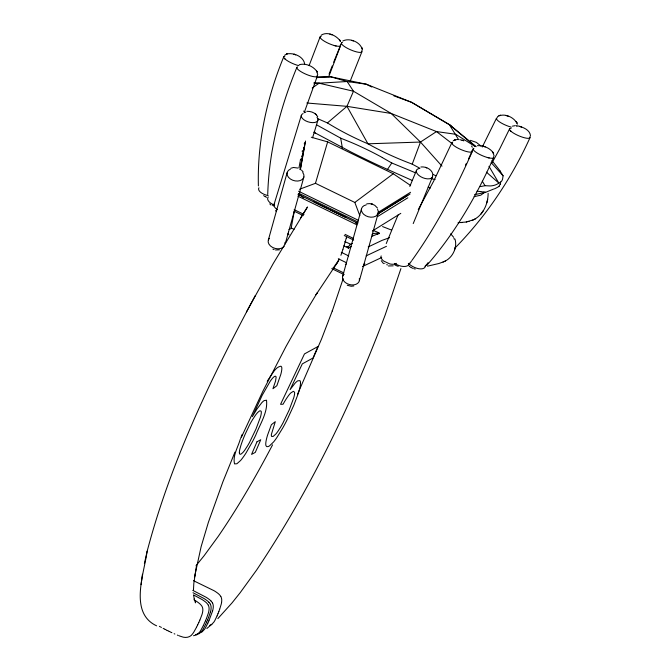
<?xml version="1.0" encoding="UTF-8"?>
<svg xmlns="http://www.w3.org/2000/svg" width="671" height="671" viewBox="0 0 671 671"><rect width="100%" height="100%" fill="white"/><g stroke="black" fill="none" stroke-linecap="round" stroke-linejoin="round"><path stroke-width="1.01" d="M488.119 193.323C488.169 203.38 483.489 214.46 474.33 219.375M267.729 194.515C268.962 150.732 280.168 107.805 296.842 67.469M193.433 590.623L193.818 583.493L196.402 566.249M499.945 170.811L503.082 175.802L502.579 179.09A97.052 22.084 51.6 0 1 498.847 183.091A97.052 35.513 51.2 0 1 490.082 185.942L484.999 185.699L480.235 186.613M255.324 295.492C211.583 377.085 170.803 461.396 147.15 551.26L146.999 551.931C144.122 573.705 128.857 612.942 156.611 625.825M142.445 574.25L141.078 584.651M221.581 602.357L221.656 601.795A12.917 11.625 48.1 0 0 221.724 599.874A7.54 6.785 48.1 0 0 220.793 596.41M288.32 233.516L288.522 232.2M294.317 211.021L291.189 228.014M194.816 575.349L194.531 576.926L201.132 546.639L208.354 522.415L222.957 481.627L234.942 452.145M299.031 167.607L300.105 161.652M300.256 160.805L300.558 159.102M300.004 169.428L303.971 147.301M300.289 169.411L305.079 142.697M300.382 169.78L305.54 141.011M144.382 563.606L147.15 551.26M444.764 261.262C452.665 257.664 457.58 247.389 454.988 239.069M486.794 202.835L487.213 201.233M487.297 200.906L487.708 199.304M346.647 236.595L346.211 238.239M302.168 151.461L302.403 150.623M304.265 143.871L304.491 143.024M346.135 238.524L345.154 241.979M268.375 239.891L287.138 172.606M285.301 243.556L303.879 176.976M208.941 620.692L212.573 610.996M342.738 276.024L361.501 208.74M378.243 213.11L359.379 280.704M210.367 612.304L208.614 617.354M345.129 242.08L344.089 245.611M299.509 189.272L315.462 183.317L327.649 141.883L311.277 137.236M344.055 245.703L342.99 249.159M274.062 204.403L301.313 115.446M312.552 137.798L317.953 120.143M343.175 278.666L332.288 310.967L332.455 310.505L321.51 339.09L297.605 394.087M400.931 268.559L385.204 314.9C351.688 404.202 309.675 490.727 256.582 570.09L240.134 592.753L232.007 602.927L217.865 618.595M304.164 112.77L317.341 76.108M342.915 249.394L341.858 252.598M454.527 249.847L455.307 247.473M341.698 253.059L340.902 255.29M219.736 609.075L221.195 604.294A23.711 21.338 48.1 0 0 221.589 602.365M219.694 609.184L218.872 611.407M309.079 65.632L320.126 36.863M328.748 76.67L340.574 45.645M419.937 168.27L412.229 164.152L420.474 142.059L436.494 131.575L455.676 134.267L475.06 146.446M240.252 439.329C238.054 447.171 232.535 455.592 234.531 463.896L236.897 463.753L240.537 460.541A30.698 5.527 -64.1 0 0 243.179 457.194A29.784 5.368 -64.1 0 0 246.098 452.875L252.481 441.652A39.958 7.196 -64.1 0 0 255.676 435.286C260.004 424.122 267.955 412.405 266.513 400.201L264.064 400.654A30.774 5.544 -64.1 0 0 261.648 402.86L256.985 408.991L252.321 416.649L262.185 395.286L270.262 381.17A19.602 3.531 -64.1 0 1 274.171 376.691A21.732 3.917 -64.1 0 1 274.842 376.305L275.605 376.246A16.767 3.019 -64.1 0 1 276.1 377.396L275.546 381.069L272.938 388.735L276.846 385.724L280.788 374.46A26.664 4.806 -64.1 0 0 281.745 369.838A26.748 4.823 -64.1 0 0 281.627 366.987L280.939 366.165C275.437 367.02 272.745 373.537 269.583 377.521M218.855 611.466L217.991 613.663M283.758 56.783C266.957 97.622 257.219 141.648 258.394 185.942M329.058 74.112L332.204 65.943M349.885 81.929L361.887 51.801M208.597 617.395L207.649 619.719M333.663 62.235L341.48 42.927M240.579 438.498L242.223 434.372M206.5 618.352L208.278 613.344A23.711 22.797 65.9 0 0 208.798 611.331L208.899 610.736A12.917 12.422 65.9 0 0 209.075 608.74A7.54 7.255 65.9 0 0 208.32 605.15M217.966 613.722L217.085 615.861M206.425 618.536L205.485 620.792M386.261 243.548L398.046 214.988M409.822 186.463L416.49 170.291M413.219 223.586L432.476 176.926M207.624 619.778L206.634 622.067M199.95 619.912L201.887 614.871A23.711 23.242 -88.5 0 0 202.466 612.833L202.583 612.237A12.917 12.657 -88.5 0 0 202.818 610.233A7.54 7.398 -88.5 0 0 202.147 606.618A9.05 8.874 -88.5 0 0 200.755 604.747A13.94 13.663 -88.5 0 0 199.128 603.229L197.45 601.979A42.936 42.097 -88.5 0 0 195.647 600.822L194.187 599.966M217.035 615.97L214.871 620.465A23.686 21.313 48.1 0 1 213.864 622.092L211.801 624.332L209.688 625.364M317.517 118.574L327.414 122.936L346.966 106.337L353.483 91.231L347.125 81.518L330.736 76.804L317.173 76.821M205.452 620.86L203.388 625.439M199.866 620.096L198.851 622.378M208.916 620.759L207.943 622.948M206.609 622.126L205.611 624.34M241.485 437.031L262.864 391.252L285.938 346.613L301.464 318.951L317.073 293.017L316.016 294.703L336.909 263.309M451.877 142.671L433.818 180.86L418.251 209.595M472.283 151.537C455.475 189.516 436.192 226.58 411.96 260.39M198.826 622.436L197.735 624.76M207.876 623.107L205.527 627.695A23.686 22.353 57.5 0 1 204.412 629.44L202.038 631.914L199.589 632.971M468.584 158.784L473.189 148.828M493.638 157.61C476.351 196.335 454.787 233.441 426.739 265.414M205.536 624.491L203.103 629.163A23.686 22.579 61.3 0 1 202.005 630.874L198.985 633.76L195.588 634.565M496.423 118.364L482.298 147.024M339.182 259.459L338.905 260.021M203.33 625.573L200.839 630.295A23.686 22.78 65.9 0 1 199.715 632.015L196.762 634.858L193.525 635.731M509.541 128.916L499.585 149.147L492.17 162.575M529.998 137.689C511.495 178.511 486.223 216.288 454.753 248.262M197.71 624.818L196.611 627.058M465.431 165.301L466.337 163.439M196.519 627.242L193.894 631.948A23.686 23.217 -88.5 0 1 192.711 633.684C190.321 637.635 185.238 638.238 181.271 636.544A42.944 42.105 -88.5 0 1 179.258 635.848L178.922 635.722M428.048 262.646L427.729 263.242M272.577 444.839C256.028 476.293 238.28 507.167 218.159 536.49L204.059 555.789L196.058 565.645M246.509 311.83L273.315 263.393L307.31 207.305M427.653 263.376L425.02 266.328M267.234 381.321L269.021 378.394M307.477 207.012L300.432 218.159M387.242 169.797L391.78 162.986L415.223 172.699M337.37 262.663L337.505 262.462A42.558 30.723 36.9 0 0 338.545 260.717M480.839 214.242L481.937 212.648M482.181 212.296L483.288 210.694M408.891 264.743L411.449 261.111M484.881 192.191L480.755 195.194L474.112 196.637M337.161 262.957L335.198 265.003M339.182 259.056L337.043 262.596A42.558 30.17 36.5 0 1 335.726 264.911L333.806 267.117M346.697 246.584L347.637 246.425L348.459 248.161L351.47 246.475M321.082 35.253C327.364 30.992 336.817 35.638 340.549 41.451L339.702 40.101L340.549 41.451M497.471 116.695C504.047 112.443 514.582 117.274 517.383 124.16M284.714 55.165L287.322 53.755L286.551 53.99C293.403 52.413 303.485 56.356 304.651 63.888M499.107 186.077L500.063 184.458M206.844 628.492L211.801 624.332M315.462 183.317L354.825 202.449L393.265 173.764L410.61 185.498M342.806 41.006C349.608 37.375 361.183 42.323 362.365 50.107M312.208 88.002L319.077 83.196L347.125 81.518L366.307 84.211L411.591 102.311L449.318 124.554L472.149 143.795M453.252 140.776L455.517 139.736L454.25 140.105M378.1 212.413L410.56 192.275M377.161 214.275L407.825 195.253M377.639 214.099L410.09 193.969M377.756 216.456L407.859 197.786M372.371 231L400.797 213.361M372.095 234.296C375.575 231.604 386.035 235.596 373.277 230.463M347.955 246.576L349.625 245.687M345.339 264.508L346.27 264.013M366.19 255.852L386.437 246.324M349.633 244.881L352.342 243.464M362.457 266.53L381.707 257.505M368.22 246.936L382.118 240.352L389.566 237.685M458.067 222.713L466.278 222L473.491 219.769M472.225 220.398L475.622 218.746M363.439 264.466L364.839 263.804M427.486 266.177L438.935 263.502L443.833 261.682M443.019 262.059L445.594 260.885M371.499 236.486L377.572 233.978M493.688 189.029L485.636 192.309L474.598 194.665M290.837 168.262L293.479 167.482L298.1 168.077M500.616 115.135L498.855 115.672M454.728 139.962L457.555 139.467M512.434 126.156L515.269 125.653M299.182 64.752C305.741 62.789 313.651 66.345 317.249 71.982L316.41 70.64L317.752 74.523M393.214 265.833L388.417 265.968M366.752 203.858L369.595 203.607L372.455 204.219L374.812 205.36L377.496 208.077M466.278 222L466.974 221.858M468.333 221.564L469.046 221.405M279.446 249.83L275.496 249.973M353.81 285.963L351.201 286.257L347.259 285.267M420.893 166.978C425.75 166.383 431.763 169.151 432.879 174.25M294.888 210.66L294.418 210.702M313.986 83.674L319.077 83.196L353.483 91.231L391.218 113.474L436.494 131.575L452.128 143.628M477.375 145.682C483.514 145.28 490.409 148.09 493.655 153.441L492.833 152.116L494.124 155.982M316.376 77.651L330.736 76.804L366.307 84.211L371.751 86.995M460.692 222.587L462.168 222.512M441.996 166.14L420.474 142.059L367.951 143.804A231.252 160.646 11.8 0 1 327.414 122.927M306.832 111.311C310.983 111.134 315.714 112.871 317.727 116.712M306.84 103.007L346.966 106.337L391.218 113.474L420.474 142.059M476.972 191.201L480.73 191.571M314.003 82.625L319.077 83.196M355.63 223.015L357.702 223.309M470.379 140.348L476.326 142.353L481.04 146.093M483.9 192.007L485.636 192.309M430.857 178.62L435.102 179.534M415.232 269.046L413.973 268.727M517.492 125.804C522.793 127.054 530.165 129.763 530.501 136.07M459.778 139.627L463.493 140.667M336.121 45.98L334.267 45.519M489.184 157.945L487.339 157.484M372.455 204.219L371.231 203.917L372.17 204.143M426.773 167.792L425.464 167.373L426.513 167.708M485.234 146.907L482.961 146.152M508.501 116.335L506.219 115.58M521.233 126.844L519.748 126.366L521.61 126.97M351.587 40.377L353.449 40.99M295.315 54.678L293.873 54.208L295.718 54.812M462.034 140.189L463.879 140.793M332.095 34.875L329.805 34.112M393.894 95.869L411.591 102.311L450.702 125.511L451.491 127.272M391.487 230.052L382.571 226.572M316.494 124.781L340.692 138.167L350.447 142.101A183.326 95.282 32.3 0 1 382.302 157.509M193.433 580.658L214.083 590.723A42.936 38.641 48.1 0 1 215.903 591.872L217.63 593.097A13.94 12.548 48.1 0 1 219.316 594.573A9.05 8.144 48.1 0 1 220.742 596.427M413.026 268.4L412.187 268.048M178.109 635.412L177.329 635.093M272.896 249.134L274.162 249.637M433.189 174.586L435.89 175.693M266.639 197.282L265.808 196.913M412.329 180.491L378.662 165.443A241.761 58.486 23.3 0 1 367.775 160.285L361.51 157.24A240.503 58.184 23.3 0 1 350.908 151.965L313.76 132.179M174.854 634.036L174.116 633.709M344.911 241.627L350.371 244.068M298.268 194.355L300.264 195.269M171.868 632.678L171.323 632.418M345.775 217.379L338.754 214.015A43.447 0.663 25.8 0 1 335.945 212.665L330.107 209.83M192.778 590.363L205.846 597.123A42.936 40.528 57.5 0 1 207.658 598.272L209.369 599.513A13.94 13.16 57.5 0 1 211.029 601.015M170.929 632.233L169.763 631.679M169.377 631.486L168.597 631.109M344.248 235.521L353.659 240.092M331.776 268.626L343.929 274.531M193.022 592.728L203.741 598.373A42.936 40.939 61.3 0 1 205.552 599.53L207.255 600.763A13.94 13.294 61.3 0 1 208.916 602.273M327.649 141.883L393.265 173.764M298.57 191.235L358.557 220.39M299.048 193.382L358.096 222.076M298.058 194.255L357.718 223.25M328.161 208.882L322.793 206.274A43.447 0.663 25.8 0 1 320.109 204.957L314.028 201.954M297.882 196.142L356.938 224.844M294.166 209.646L304.013 214.426M345.02 234.355L353.223 238.339M294.166 211.18L303.351 215.651M344.08 246.039L348.459 248.161M291.248 227.997L294.032 229.348M341.287 252.313L348.702 255.919M287.448 234.053L289.092 234.85M338.301 258.763L346.504 262.747M333.051 267.704L343.711 272.879M168.203 630.925L167.045 630.354M166.651 630.161L165.88 629.775M193.743 595.06L201.753 599.371A42.936 41.292 65.9 0 1 203.556 600.52L205.259 601.761A13.94 13.403 65.9 0 1 206.911 603.271A9.05 8.706 65.9 0 1 208.27 605.175M165.385 629.524L164.588 629.121M164.227 628.937L163.145 628.375M265.414 196.72L264.651 196.293M411.583 267.754L411.004 267.435M161.401 627.444L160.73 627.075M382.277 157.559L391.78 162.986M160.059 626.706L159.396 626.32M303.56 111.101L305.741 112.451M277.45 209.696L276.049 208.664A9 4.554 18.4 0 1 274.112 206.047M410.459 267.1L409.872 266.697M264.114 195.957L263.644 195.613M450.677 233.835L453.604 237.224M298.67 193.953L303.544 197.836M409.604 266.488L409.109 266.06M476.217 146.697L449.318 124.554L458.612 139.685M473.734 145.154L475.328 146.504M511.277 131.541L510.279 130.619M285.494 59.4L284.496 58.478M486.391 172.137L498.847 183.082L488.974 166.307M269.725 203.841L270.933 204.999M301.464 170.015L303.133 171.935M276.494 211.575L275.487 210.577M383.51 263.628L381.271 260.709M491.18 162.617L503.082 175.802M482.34 181.195L484.999 185.699M471.57 146.026L472.309 147.285M346.966 106.337L367.951 143.804A231.092 164.496 19.1 0 0 412.229 164.143M314.473 131.642L315.32 133.504M195.261 602.055L195.596 602.852L194.187 599.044M354.825 202.449L359.815 215.626M362.323 48.815L361.879 47.524M453.965 238.146L454.192 239.119M340.692 138.167L342.395 148.182M193.609 595.076L194.422 600.008M239.346 452.782A20.843 3.758 -64.1 0 0 241.375 453.831L242.701 452.673A17.924 3.229 -64.1 0 0 244.672 450.275L247.498 445.963A20.952 3.774 -64.1 0 0 249.562 442.365L255.986 429.021L260.432 417.161A19.836 3.573 -64.1 0 0 260.96 415.072A20.39 3.674 -64.1 0 0 261.254 413.353L261.296 412.875A18.503 3.33 -64.1 0 0 261.128 411.197L260.054 410.778A26.052 4.697 -64.1 0 0 259.191 411.206L257.84 412.346A19.987 3.598 -64.1 0 0 255.416 415.282L252.522 419.694A20.591 3.707 -64.1 0 0 249.486 425.079L245.016 434.54A29.952 5.393 -64.1 0 0 240.847 445.578L239.782 449.427A20.273 3.649 -64.1 0 0 239.362 452.757M268.207 195.638A11.256 5.024 11.6 0 1 258.922 187.771M298.872 65.683A11.113 2.692 23.3 0 1 286.777 60.348A11.113 2.692 23.3 0 1 284.89 56.163M273.483 205.871A6.224 2.919 18.7 0 1 272.376 205.024M274.649 205.108A11.172 5.678 11.4 0 1 268.215 196.93M317.106 75.16A11.13 2.692 23.3 0 1 306.37 74.406A11.13 2.692 23.3 0 1 297.496 66.899M361.703 50.728A11.13 2.692 23.3 0 1 350.472 49.771A11.13 2.692 23.3 0 1 342.478 42.374M340.423 44.739A11.113 2.692 23.3 0 1 328.874 43.548A11.113 2.692 23.3 0 1 321.266 36.259M529.855 136.783A11.113 2.692 23.3 0 1 524.655 137.823A11.113 2.692 23.3 0 1 512.208 132.246A11.113 2.692 23.3 0 1 511.168 128.262M511.31 127.146A11.13 2.692 23.3 0 1 499.425 121.845A11.13 2.692 23.3 0 1 497.479 117.693M516.251 125.469A11.13 2.692 23.3 0 1 516.913 126.567M398.264 266.328A6.224 2.969 21.8 0 1 394.649 264.743M409.587 263.191A11.172 6.156 27.4 0 1 394.758 263.435M472.09 150.472A11.13 2.692 23.3 0 1 461.12 149.625A11.13 2.692 23.3 0 1 452.657 142.16M425.439 266.01A11.256 5.578 29.1 0 1 418.989 268.761A11.256 5.578 29.1 0 1 408.32 263.368M493.495 156.704A11.113 2.692 23.3 0 1 482.432 155.722A11.113 2.692 23.3 0 1 473.919 148.308M480.545 191.612A102.613 15.232 -7.7 0 1 483.724 192.04M500.541 181.967A101.69 32.971 -16.2 0 1 500.272 184.408M499.425 186.001A84.63 6.551 -14.4 0 1 494.435 188.861M491.969 160.696A46.316 2.013 48.6 0 1 499.987 170.862M430.43 187.93A72.585 17.563 23.3 0 1 429.893 187.721M429.893 187.729A96.658 23.384 23.3 0 1 428.123 187.033M302.772 172.59A8.656 6.056 15.6 0 1 300.147 180.591A8.656 6.056 15.6 0 1 288.555 177.379A8.656 6.056 15.6 0 1 290.392 169.159M284.244 246.24A8.648 6.131 15.3 0 1 272.552 247.423A8.648 6.131 15.3 0 1 269.339 238.306M284.974 242.39A8.648 6.131 15.3 0 1 285.108 243.959M377.547 209.344A8.656 6.056 15.6 0 1 373.495 217.001A8.656 6.056 15.6 0 1 362.189 212.506A8.656 6.056 15.6 0 1 366.24 204.848M359.329 278.524A8.648 6.131 15.3 0 1 349.297 284.504A8.648 6.131 15.3 0 1 343.929 274.213M301.849 156.502A5.091 3.481 35.8 0 1 301.606 155.966M432.527 175.081A8.656 4.462 22.4 0 1 427.318 178.855A8.656 4.462 22.4 0 1 417.412 173.923A8.656 4.462 22.4 0 1 419.232 168.471M384.81 263.46A3.632 1.921 19.3 0 1 384.684 263.3M387.494 264.928A3.691 1.879 19 0 1 386.714 264.651M381.162 255.928A8.84 4.546 21.7 0 0 381.019 256.439A8.102 4.16 21.7 0 0 381.019 257.337L381.237 258.05A8.941 4.63 21.2 0 0 383.569 260.985L389.717 263.904A9 4.622 21 0 0 393.818 264.206L394.33 264.156A8.597 4.387 21.1 0 0 396.36 263.342M316.972 117.282A8.656 4.328 17 0 1 314.607 122.508A8.656 4.328 17 0 1 303.627 119.572A8.656 4.328 17 0 1 303.049 113.558M274.028 205.687A8.597 4.32 18.4 0 1 274.64 203.539M289 229.507A6.878 3.28 -30.9 0 1 290.971 228.719M377.513 234.162A43.053 19.476 -57 0 1 379.3 233.575M212.573 610.996A23.711 22.378 57.5 0 0 213.042 609L213.135 608.412A12.917 12.187 57.5 0 0 213.277 606.441A7.54 7.121 57.5 0 0 212.464 602.877M211.021 601.023A9.05 8.547 57.5 0 1 212.413 602.902M208.907 602.281A9.05 8.631 61.3 0 1 210.283 604.168M210.342 604.143A7.54 7.188 61.3 0 1 211.105 607.716A12.917 12.313 61.3 0 1 210.954 609.704L210.862 610.291A23.711 22.604 61.3 0 1 210.367 612.304M300.507 383.066L300.415 384.458A35.11 6.324 -64.1 0 1 299.996 387.075L299.786 388.064A31.898 5.745 -64.1 0 1 298.192 393.734L293.772 405.368L287.305 419.417A37.727 6.794 -64.1 0 1 282.776 427.93L276.729 437.752A31.051 5.594 -64.1 0 1 273.567 441.979L269.532 445.846A47.255 8.513 -64.1 0 1 268.065 446.592L266.731 446.634L265.968 445.67A30.019 5.41 -64.1 0 1 265.8 443.07A31.386 5.653 -64.1 0 1 266.119 440.788A29.885 5.385 -64.1 0 1 267.612 434.976L271.394 424.676L275.303 421.665L271.378 434.414A18.503 3.33 -64.1 0 0 271.621 436.427L273.156 436.435L275.831 434.045A20.205 3.64 -64.1 0 0 278.155 430.967L280.268 427.687A23.133 4.169 -64.1 0 0 283.045 422.814L289.226 409.88L293.755 397.76A20.39 3.674 -64.1 0 0 294.502 394.405A19.258 3.472 -64.1 0 0 294.544 392.233L293.37 391.302L290.753 392.98A20.172 3.632 -64.1 0 0 288.186 396.058A23.502 4.236 -64.1 0 0 283.053 404.244L280.562 404.303L304.475 353.919L317.937 346.546L312.996 358.029L302.311 363.875L290.107 389.616L295.039 383.216A30.598 5.511 -64.1 0 1 297.857 380.793L299.862 380.625A29.306 5.284 -64.1 0 1 300.491 382.478L300.507 383.066M257.001 441.778L251.558 454.401L255.315 452.355L260.751 439.723L257.001 441.778M316.351 114.724L315.295 113.852L316.326 114.741M516.955 122.868L516.133 121.568L516.955 122.91"/></g></svg>
